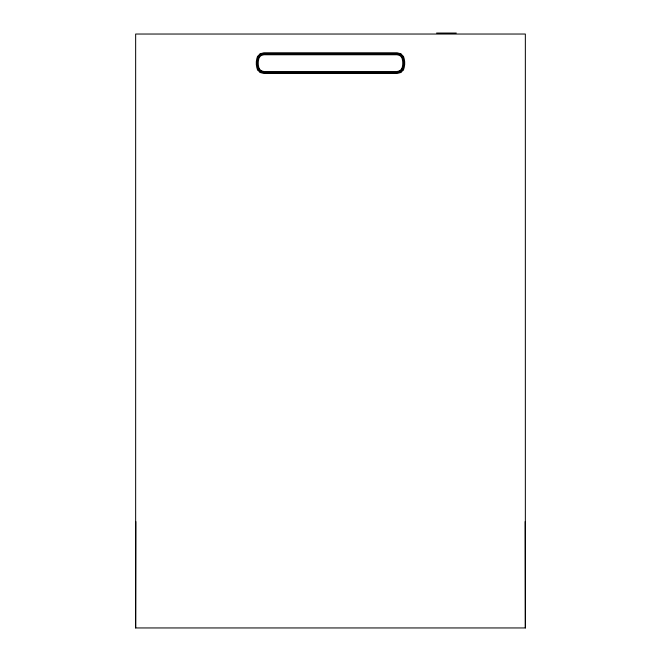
<?xml version="1.0" encoding="UTF-8"?>
<svg xmlns="http://www.w3.org/2000/svg" width="661" height="661" viewBox="0 0 661 661"><rect width="100%" height="100%" fill="white"/><g stroke="black" fill="none" stroke-linecap="round" stroke-linejoin="round"><path stroke-width="0.99" d="M135.654 627.95L135.654 34.033L525.346 34.033L525.346 627.95L135.654 627.95L135.836 521.579M260.211 72.512L257.501 69.802A18.682 18.682 0 0 1 257.501 56.482L260.211 53.772L263.904 52.781L397.096 52.781L400.789 53.772L403.499 56.482A18.682 18.682 0 0 1 403.499 69.802L400.789 72.512L397.096 73.503L263.904 73.503L260.211 72.512L261.194 70.801L259.211 68.81A16.732 16.732 0 0 1 259.211 57.466L261.194 55.483L263.904 54.756L397.096 54.756L399.806 55.483L401.789 57.466A16.74 16.74 0 0 1 401.789 68.81L399.806 70.801L397.096 71.528L263.904 71.528L261.194 70.801M399.806 55.483L400.789 53.772M257.501 69.802L259.211 68.81M401.789 57.466L403.499 56.482M436.557 33.05L456.288 33.05M401.789 68.81L403.499 69.802M257.501 56.482L259.211 57.466M399.806 70.801L400.789 72.512M260.211 53.772L261.194 55.483M525.165 521.579L525.346 627.95M260.698 54.623L258.352 56.978A17.707 17.707 0 0 0 258.352 69.306L260.698 71.652L263.904 72.512L397.096 72.512L400.302 71.652L402.648 69.306A17.707 17.707 0 0 0 402.648 56.978L400.302 54.623L397.096 53.764L263.904 53.764L260.698 54.623"/></g></svg>
